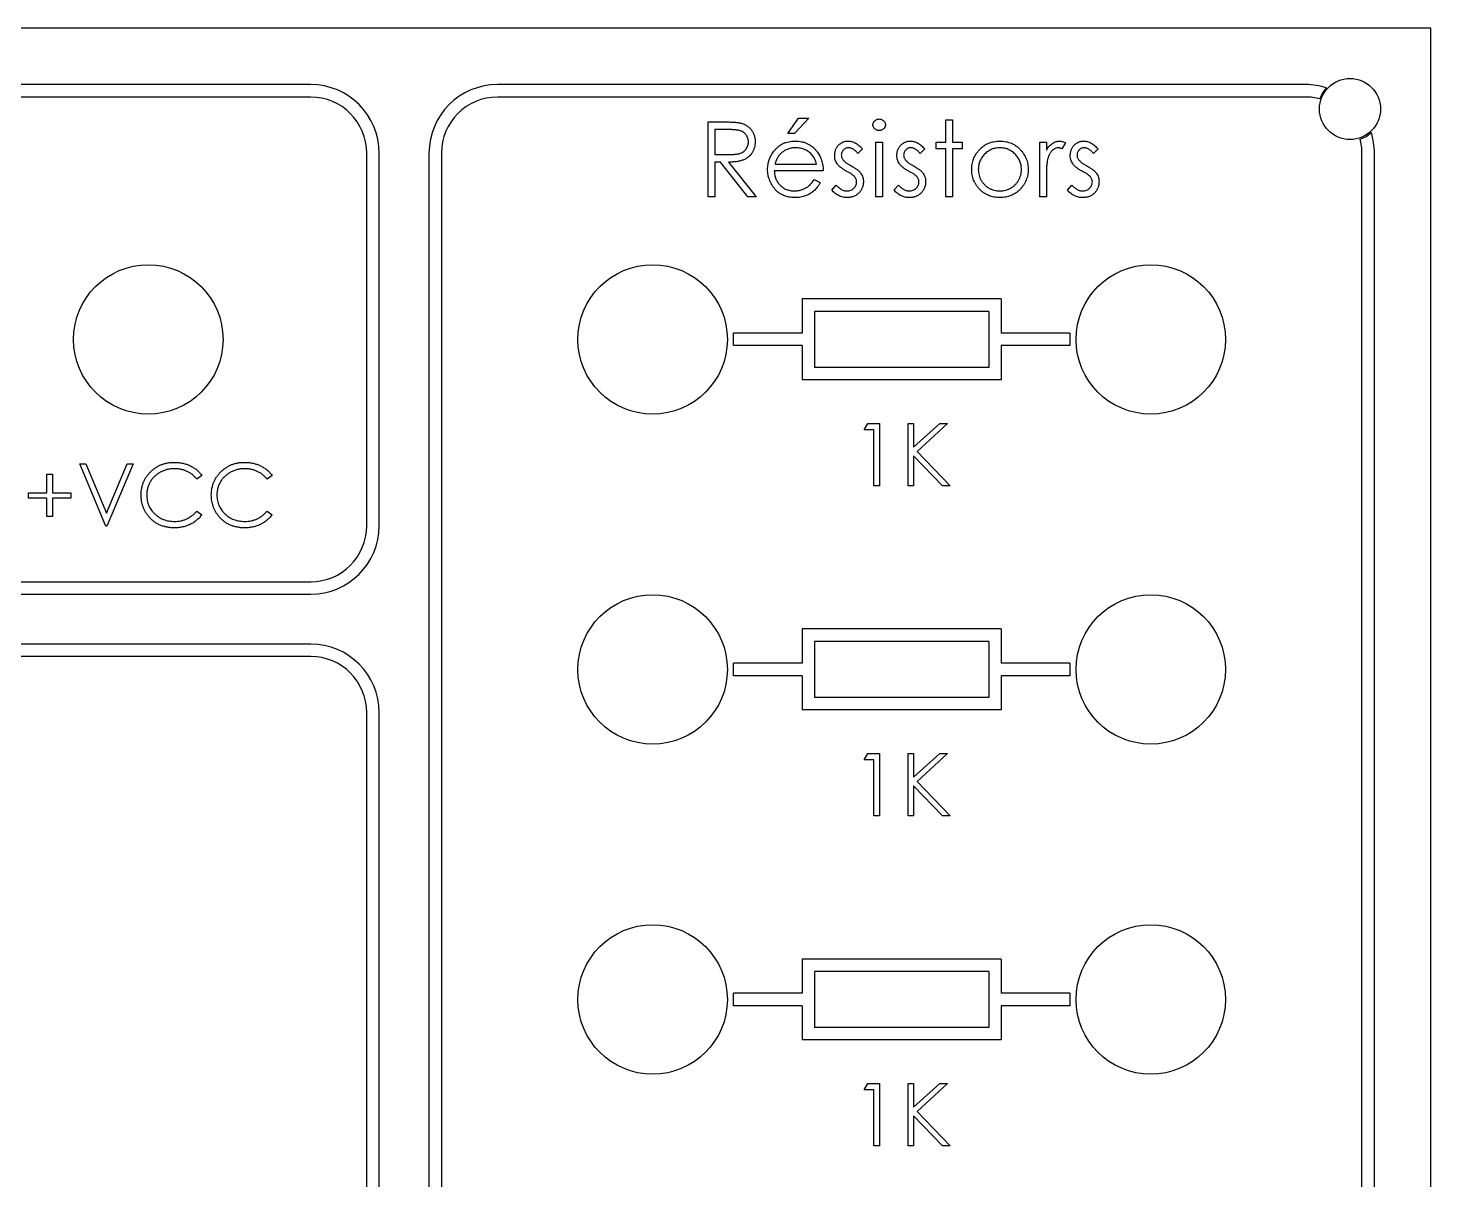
# Model space of a CAD drawing. Header units: millimetres. Extents: x -156 to 156, y -100 to 100.
# Drawn here: x 42.8 to 155.5, y 8 to 100.5 of the extents above; entities that cross this region are included whole.
import ezdxf

# ---------------------------------------------------------------- set-up
doc = ezdxf.new("R2010")
doc.units = ezdxf.units.MM

msp = doc.modelspace()

# ---------------------------------------------------------------- linework, layer by layer
at = {"color": 7, "linetype": 'Continuous', "lineweight": 25}
for p, q in [((155.5, 100.5), (-155.5, 100.5)), ((155.5, -100.5), (155.5, 100.5)), ((65.54, 95.96), (-65.54, 95.96)), ((145.46, 95.96), (80.54, 95.96)), ((65.54, 94.96), (-65.54, 94.96)), ((145.46, 94.96), (80.54, 94.96)), ((97.46, 86.96), (97.46, 92.96)), ((97.46, 92.96), (98.66, 92.96)), ((103.85, 92.04), (104.7, 93.27)), ((105.54, 93.27), (104.39, 92.04)), ((104.7, 93.27), (105.54, 93.27)), ((116.54, 91.35), (116.54, 93.12)), ((116.54, 93.12), (117.08, 93.12)), ((117.08, 93.12), (117.08, 91.35)), ((99.12, 92.35), (98, 92.35)), ((98, 92.35), (98, 90.35)), ((104.39, 92.04), (103.85, 92.04)), ((110.92, 86.96), (110.92, 91.35)), ((110.92, 91.35), (111.46, 91.35)), ((111.46, 91.35), (111.46, 86.96)), ((115.77, 91.35), (116.54, 91.35)), ((115.77, 90.81), (115.77, 91.35)), ((117.08, 91.35), (117.85, 91.35)), ((117.85, 91.35), (117.85, 90.81)), ((124.08, 86.96), (124.08, 91.35)), ((124.08, 91.35), (124.62, 91.35)), ((124.62, 91.35), (124.62, 90.7)), ((126.15, 91.28), (125.86, 90.81)), ((70.04, 60.54), (70.04, 90.46)), ((71.04, 60.54), (71.04, 90.46)), ((75.04, 90.46), (75.04, -45.54)), ((76.04, 90.46), (76.04, -45.54)), ((98, 90.35), (99.1, 90.34)), ((109.85, 90.8), (109.48, 90.43)), ((114.85, 90.8), (114.48, 90.43)), ((116.54, 90.81), (115.77, 90.81)), ((116.54, 86.96), (116.54, 90.81)), ((117.85, 90.81), (117.08, 90.81)), ((117.08, 90.81), (117.08, 86.96)), ((128.77, 90.8), (128.4, 90.43)), ((149.96, -45.54), (149.96, 90.46)), ((150.96, -45.54), (150.96, 90.46)), ((98.44, 89.73), (98, 89.73)), ((98, 89.73), (98, 86.96)), ((100.64, 86.96), (98.44, 89.73)), ((99.1, 89.73), (101.31, 86.96)), ((106.69, 89.04), (102.77, 89.04)), ((102.83, 89.58), (106.15, 89.58)), ((105.98, 88.35), (106.46, 88.1)), ((107.38, 87.48), (107.74, 87.89)), ((112.38, 87.48), (112.74, 87.89)), ((124.62, 88.44), (124.62, 86.96)), ((126.31, 87.48), (126.66, 87.89)), ((98, 86.96), (97.46, 86.96)), ((101.31, 86.96), (100.64, 86.96)), ((111.46, 86.96), (110.92, 86.96)), ((117.08, 86.96), (116.54, 86.96)), ((124.62, 86.96), (124.08, 86.96)), ((105, 78.75), (105, 76)), ((121, 78.75), (105, 78.75)), ((120, 77.75), (106, 77.75)), ((106, 77.75), (106, 73.25)), ((120, 77.75), (120, 73.25)), ((121, 78.75), (121, 76)), ((105, 76), (99.5, 76)), ((99.5, 75), (99.5, 76)), ((126.5, 76), (121, 76)), ((126.5, 76), (126.5, 75)), ((105, 75), (99.5, 75)), ((105, 75), (105, 72.25)), ((126.5, 75), (121, 75)), ((121, 75), (121, 72.25)), ((120, 73.25), (106, 73.25)), ((121, 72.25), (105, 72.25)), ((109.99, 68.24), (110.28, 68.75)), ((110.28, 68.75), (111.21, 68.75)), ((111.21, 68.75), (111.21, 63.75)), ((113.51, 63.75), (113.51, 68.75)), ((113.51, 68.75), (113.96, 68.75)), ((113.96, 68.75), (113.96, 66.85)), ((113.96, 66.85), (116.05, 68.75)), ((116.69, 68.75), (114.23, 66.51)), ((116.05, 68.75), (116.69, 68.75)), ((110.76, 68.24), (109.99, 68.24)), ((110.76, 63.75), (110.76, 68.24)), ((114.23, 66.51), (116.88, 63.75)), ((49.1, 60.5), (46.99, 65.5)), ((46.99, 65.5), (47.47, 65.5)), ((47.47, 65.5), (49.13, 61.56)), ((49.13, 61.56), (50.8, 65.5)), ((51.28, 65.5), (49.17, 60.5)), ((50.8, 65.5), (51.28, 65.5)), ((116.28, 63.75), (113.96, 66.16)), ((113.96, 66.16), (113.96, 63.75)), ((44.36, 63.19), (44.36, 64.67)), ((44.36, 64.67), (44.81, 64.67)), ((44.81, 64.67), (44.81, 63.19)), ((56.79, 64.58), (56.4, 64.28)), ((62.44, 64.58), (62.04, 64.28)), ((42.88, 62.74), (42.88, 63.19)), ((42.88, 63.19), (44.36, 63.19)), ((44.81, 63.19), (46.28, 63.19)), ((46.28, 63.19), (46.28, 62.74)), ((111.21, 63.75), (110.76, 63.75)), ((113.96, 63.75), (113.51, 63.75)), ((116.88, 63.75), (116.28, 63.75)), ((44.36, 62.74), (42.88, 62.74)), ((44.36, 61.27), (44.36, 62.74)), ((46.28, 62.74), (44.81, 62.74)), ((44.81, 62.74), (44.81, 61.27)), ((44.81, 61.27), (44.36, 61.27)), ((56.4, 61.72), (56.79, 61.42)), ((62.04, 61.72), (62.44, 61.42)), ((49.17, 60.5), (49.1, 60.5)), ((-65.54, 56.04), (65.54, 56.04)), ((-65.54, 55.04), (65.54, 55.04)), ((105, 52.25), (105, 49.5)), ((121, 52.25), (105, 52.25)), ((121, 52.25), (121, 49.5)), ((65.54, 51.04), (-65.54, 51.04)), ((120, 51.25), (106, 51.25)), ((106, 51.25), (106, 46.75)), ((120, 51.25), (120, 46.75)), ((65.54, 50.04), (-65.54, 50.04)), ((99.5, 48.5), (99.5, 49.5)), ((105, 49.5), (99.5, 49.5)), ((105, 48.5), (99.5, 48.5)), ((105, 48.5), (105, 45.75)), ((126.5, 49.5), (121, 49.5)), ((126.5, 48.5), (121, 48.5)), ((121, 48.5), (121, 45.75)), ((126.5, 49.5), (126.5, 48.5)), ((120, 46.75), (106, 46.75)), ((70.04, -45.54), (70.04, 45.54)), ((71.04, -45.54), (71.04, 45.54)), ((121, 45.75), (105, 45.75)), ((109.99, 41.74), (110.28, 42.25)), ((110.76, 41.74), (109.99, 41.74)), ((110.28, 42.25), (111.21, 42.25)), ((110.76, 37.25), (110.76, 41.74)), ((111.21, 42.25), (111.21, 37.25)), ((113.51, 37.25), (113.51, 42.25)), ((113.51, 42.25), (113.96, 42.25)), ((113.96, 42.25), (113.96, 40.35)), ((113.96, 40.35), (116.05, 42.25)), ((116.69, 42.25), (114.23, 40.01)), ((116.05, 42.25), (116.69, 42.25)), ((116.28, 37.25), (113.96, 39.66)), ((113.96, 39.66), (113.96, 37.25)), ((114.23, 40.01), (116.88, 37.25)), ((111.21, 37.25), (110.76, 37.25)), ((113.96, 37.25), (113.51, 37.25)), ((116.88, 37.25), (116.28, 37.25)), ((105, 25.75), (105, 23)), ((121, 25.75), (105, 25.75)), ((121, 25.75), (121, 23)), ((120, 24.75), (106, 24.75)), ((106, 24.75), (106, 20.25)), ((120, 24.75), (120, 20.25)), ((105, 23), (99.5, 23)), ((99.5, 22), (99.5, 23)), ((126.5, 23), (121, 23)), ((126.5, 23), (126.5, 22)), ((105, 22), (99.5, 22)), ((105, 22), (105, 19.25)), ((126.5, 22), (121, 22)), ((121, 22), (121, 19.25)), ((121, 19.25), (105, 19.25)), ((120, 20.25), (106, 20.25)), ((109.99, 15.24), (110.28, 15.75)), ((110.76, 15.24), (109.99, 15.24)), ((110.28, 15.75), (111.21, 15.75)), ((110.76, 10.75), (110.76, 15.24)), ((111.21, 15.75), (111.21, 10.75)), ((113.51, 10.75), (113.51, 15.75)), ((113.51, 15.75), (113.96, 15.75)), ((113.96, 15.75), (113.96, 13.85)), ((113.96, 13.85), (116.05, 15.75)), ((116.69, 15.75), (114.23, 13.51)), ((116.05, 15.75), (116.69, 15.75)), ((116.28, 10.75), (113.96, 13.16)), ((113.96, 13.16), (113.96, 10.75)), ((114.23, 13.51), (116.88, 10.75)), ((111.21, 10.75), (110.76, 10.75)), ((113.96, 10.75), (113.51, 10.75)), ((116.88, 10.75), (116.28, 10.75))]:
    msp.add_line(p, q, dxfattribs=at)
for centre, radius in [((149, 94), 2.45), ((52.5, 75.5), 6), ((93, 75.5), 6), ((133, 75.5), 6), ((93, 49), 6), ((133, 49), 6), ((93, 22.5), 6), ((133, 22.5), 6)]:
    msp.add_circle(centre, radius, dxfattribs=at)
for centre, radius, start, end in [((65.54, 90.46), 5.5, 0, 90), ((80.54, 90.46), 5.5, 90, 180), ((145.46, 90.46), 5.5, 72.5858, 90), ((65.54, 90.46), 4.5, 0, 90), ((80.54, 90.46), 4.5, 90, 180), ((145.46, 90.46), 4.5, 75.5647, 90), ((149, 94), 2.55, 137.8154, 161.1852), ((149, 94), 2.55, 288.8148, 312.1846), ((145.46, 90.46), 4.5, 0, 14.4353), ((145.46, 90.46), 5.5, 0, 17.4142), ((65.54, 60.54), 5.5, 270, 0), ((65.54, 60.54), 4.5, 270, 0), ((65.54, 45.54), 5.5, 0, 90), ((65.54, 45.54), 4.5, 0, 90)]:
    msp.add_arc(centre, radius, start, end, dxfattribs=at)
for points, knots in [([(98.66, 92.96), (98.74, 92.96), (98.9, 92.96), (99.12, 92.96), (99.32, 92.95), (99.5, 92.95), (99.66, 92.93), (99.8, 92.92), (99.92, 92.9), (99.99, 92.89), (100.02, 92.88)], [0, 0, 0, 0, 0.176258, 0.338434, 0.484822, 0.617158, 0.734698, 0.837385, 0.926372, 1, 1, 1, 1]), ([(100.02, 92.88), (100.07, 92.87), (100.15, 92.85), (100.28, 92.81), (100.4, 92.75), (100.51, 92.69), (100.62, 92.62), (100.72, 92.54), (100.81, 92.45), (100.9, 92.35), (100.98, 92.25), (101.04, 92.14), (101.1, 92.03), (101.15, 91.9), (101.19, 91.78), (101.21, 91.64), (101.23, 91.5), (101.23, 91.41), (101.23, 91.36)], [0, 0, 0, 0, 0.064217, 0.127064, 0.188745, 0.249132, 0.309453, 0.369827, 0.43065, 0.492352, 0.554072, 0.61569, 0.676798, 0.738439, 0.801317, 0.865185, 0.931641, 1, 1, 1, 1]), ([(110.69, 92.73), (110.69, 92.76), (110.7, 92.82), (110.73, 92.91), (110.77, 92.99), (110.84, 93.06), (110.91, 93.12), (111, 93.16), (111.09, 93.19), (111.16, 93.19), (111.19, 93.2)], [0, 0, 0, 0, 0.12329, 0.242149, 0.363437, 0.489745, 0.618115, 0.744894, 0.868932, 1, 1, 1, 1]), ([(111.19, 92.27), (111.16, 92.27), (111.09, 92.28), (111, 92.3), (110.91, 92.35), (110.84, 92.41), (110.77, 92.48), (110.73, 92.56), (110.7, 92.64), (110.69, 92.7), (110.69, 92.73)], [0, 0, 0, 0, 0.131867, 0.256661, 0.384213, 0.513365, 0.640443, 0.761085, 0.879146, 1, 1, 1, 1]), ([(111.19, 93.2), (111.22, 93.19), (111.29, 93.19), (111.38, 93.16), (111.47, 93.12), (111.55, 93.06), (111.61, 92.99), (111.66, 92.91), (111.69, 92.82), (111.69, 92.76), (111.69, 92.73)], [0, 0, 0, 0, 0.131899, 0.258284, 0.384341, 0.51198, 0.638632, 0.75923, 0.877412, 1, 1, 1, 1]), ([(111.69, 92.73), (111.69, 92.7), (111.69, 92.64), (111.66, 92.56), (111.61, 92.48), (111.55, 92.41), (111.47, 92.35), (111.38, 92.3), (111.29, 92.28), (111.22, 92.27), (111.19, 92.27)], [0, 0, 0, 0, 0.120162, 0.237546, 0.357497, 0.484917, 0.613329, 0.74015, 0.867301, 1, 1, 1, 1]), ([(101.23, 91.36), (101.23, 91.28), (101.22, 91.12), (101.18, 90.9), (101.1, 90.69), (101, 90.49), (100.87, 90.31), (100.71, 90.16), (100.52, 90.03), (100.35, 89.94), (100.2, 89.88), (100.07, 89.84), (99.94, 89.81), (99.79, 89.78), (99.63, 89.76), (99.47, 89.75), (99.29, 89.74), (99.17, 89.73), (99.1, 89.73)], [0, 0, 0, 0, 0.07878, 0.153721, 0.226714, 0.299191, 0.37119, 0.443006, 0.516689, 0.593217, 0.633873, 0.676989, 0.7229, 0.771959, 0.824211, 0.879379, 0.937948, 1, 1, 1, 1]), ([(99.1, 90.34), (99.15, 90.34), (99.25, 90.34), (99.39, 90.35), (99.53, 90.36), (99.65, 90.37), (99.76, 90.38), (99.87, 90.4), (99.96, 90.42), (100.07, 90.46), (100.19, 90.51), (100.32, 90.59), (100.43, 90.69), (100.52, 90.81), (100.6, 90.93), (100.65, 91.07), (100.69, 91.21), (100.69, 91.31), (100.69, 91.36)], [0, 0, 0, 0, 0.071668, 0.138913, 0.201185, 0.259124, 0.312255, 0.360682, 0.405086, 0.445102, 0.518778, 0.589462, 0.658462, 0.727283, 0.796322, 0.863175, 0.930949, 1, 1, 1, 1]), ([(100.69, 91.36), (100.69, 91.41), (100.69, 91.5), (100.65, 91.64), (100.6, 91.78), (100.52, 91.9), (100.43, 92.01), (100.32, 92.11), (100.2, 92.19), (100.08, 92.24), (99.98, 92.27), (99.89, 92.29), (99.79, 92.31), (99.68, 92.32), (99.56, 92.34), (99.43, 92.34), (99.28, 92.35), (99.18, 92.35), (99.12, 92.35)], [0, 0, 0, 0, 0.068814, 0.136365, 0.204019, 0.273064, 0.342913, 0.410965, 0.479169, 0.549308, 0.587652, 0.630647, 0.678879, 0.731934, 0.791111, 0.855283, 0.925086, 1, 1, 1, 1]), ([(102.74, 90.61), (102.79, 90.67), (102.9, 90.8), (103.08, 90.97), (103.27, 91.11), (103.48, 91.23), (103.71, 91.32), (103.94, 91.38), (104.19, 91.42), (104.36, 91.42), (104.45, 91.43)], [0, 0, 0, 0, 0.128835, 0.253589, 0.374643, 0.49534, 0.616325, 0.739759, 0.866842, 1, 1, 1, 1]), ([(104.45, 91.43), (104.54, 91.42), (104.72, 91.42), (104.97, 91.38), (105.22, 91.31), (105.45, 91.22), (105.66, 91.09), (105.86, 90.94), (106.05, 90.77), (106.16, 90.63), (106.22, 90.56)], [0, 0, 0, 0, 0.13204, 0.259033, 0.38188, 0.502258, 0.622752, 0.744743, 0.870109, 1, 1, 1, 1]), ([(107.62, 90.28), (107.62, 90.32), (107.62, 90.4), (107.63, 90.51), (107.66, 90.62), (107.69, 90.73), (107.74, 90.83), (107.79, 90.92), (107.85, 91.02), (107.93, 91.1), (108.01, 91.18), (108.1, 91.24), (108.19, 91.3), (108.28, 91.35), (108.39, 91.38), (108.49, 91.41), (108.61, 91.42), (108.68, 91.43), (108.72, 91.43)], [0, 0, 0, 0, 0.0679785, 0.1330435, 0.1965074, 0.2586134, 0.3197283, 0.3808729, 0.4426356, 0.5050793, 0.5678805, 0.6288139, 0.6889101, 0.748765, 0.8093858, 0.8708843, 0.9340375, 1, 1, 1, 1]), ([(108.72, 91.43), (108.77, 91.42), (108.86, 91.42), (109.01, 91.39), (109.15, 91.34), (109.29, 91.27), (109.43, 91.18), (109.57, 91.07), (109.71, 90.95), (109.8, 90.85), (109.85, 90.8)], [0, 0, 0, 0, 0.105714, 0.213412, 0.326127, 0.444452, 0.569061, 0.702712, 0.846318, 1, 1, 1, 1]), ([(112.62, 90.28), (112.62, 90.32), (112.62, 90.4), (112.63, 90.51), (112.66, 90.62), (112.69, 90.73), (112.74, 90.83), (112.79, 90.92), (112.85, 91.02), (112.93, 91.1), (113.01, 91.18), (113.1, 91.24), (113.19, 91.3), (113.28, 91.35), (113.39, 91.38), (113.49, 91.41), (113.61, 91.42), (113.68, 91.43), (113.72, 91.43)], [0, 0, 0, 0, 0.0679785, 0.1330435, 0.1965074, 0.2586134, 0.3197283, 0.3808729, 0.4426356, 0.5050793, 0.5678805, 0.6288139, 0.6889101, 0.748765, 0.8093858, 0.8708843, 0.9340375, 1, 1, 1, 1]), ([(113.72, 91.43), (113.77, 91.42), (113.86, 91.42), (114.01, 91.39), (114.15, 91.34), (114.29, 91.27), (114.43, 91.18), (114.57, 91.07), (114.71, 90.95), (114.8, 90.85), (114.85, 90.8)], [0, 0, 0, 0, 0.105714, 0.213412, 0.326127, 0.444452, 0.569061, 0.702712, 0.846318, 1, 1, 1, 1]), ([(119.22, 90.7), (119.27, 90.76), (119.38, 90.87), (119.57, 91.02), (119.76, 91.15), (119.96, 91.25), (120.18, 91.33), (120.41, 91.38), (120.64, 91.42), (120.8, 91.42), (120.89, 91.43)], [0, 0, 0, 0, 0.128498, 0.252713, 0.374819, 0.496436, 0.617911, 0.741288, 0.8687, 1, 1, 1, 1]), ([(120.89, 91.43), (120.97, 91.42), (121.13, 91.42), (121.37, 91.38), (121.59, 91.33), (121.81, 91.25), (122.01, 91.15), (122.2, 91.02), (122.39, 90.88), (122.5, 90.76), (122.55, 90.7)], [0, 0, 0, 0, 0.131751, 0.258332, 0.382134, 0.503804, 0.624693, 0.746871, 0.871514, 1, 1, 1, 1]), ([(124.62, 90.7), (124.66, 90.76), (124.73, 90.88), (124.86, 91.03), (124.99, 91.16), (125.12, 91.26), (125.26, 91.33), (125.4, 91.39), (125.54, 91.42), (125.64, 91.42), (125.69, 91.43)], [0, 0, 0, 0, 0.160059, 0.306112, 0.438367, 0.560541, 0.675317, 0.786114, 0.892842, 1, 1, 1, 1]), ([(125.69, 91.43), (125.72, 91.42), (125.8, 91.42), (125.92, 91.39), (126.04, 91.34), (126.11, 91.3), (126.15, 91.28)], [0, 0, 0, 0, 0.225278, 0.463523, 0.720324, 1, 1, 1, 1]), ([(126.54, 90.28), (126.54, 90.32), (126.54, 90.4), (126.56, 90.51), (126.58, 90.62), (126.61, 90.73), (126.66, 90.83), (126.71, 90.92), (126.78, 91.02), (126.85, 91.1), (126.93, 91.18), (127.02, 91.24), (127.11, 91.3), (127.21, 91.35), (127.31, 91.38), (127.42, 91.41), (127.53, 91.42), (127.61, 91.43), (127.65, 91.43)], [0, 0, 0, 0, 0.0679785, 0.1330435, 0.1965074, 0.2586134, 0.3197283, 0.3808729, 0.4426356, 0.5050793, 0.5678805, 0.6288139, 0.6889101, 0.748765, 0.8093858, 0.8708843, 0.9340375, 1, 1, 1, 1]), ([(127.65, 91.43), (127.69, 91.42), (127.79, 91.42), (127.93, 91.39), (128.07, 91.34), (128.21, 91.27), (128.35, 91.18), (128.49, 91.07), (128.63, 90.95), (128.72, 90.85), (128.77, 90.8)], [0, 0, 0, 0, 0.105714, 0.213412, 0.326127, 0.444452, 0.569061, 0.702712, 0.846318, 1, 1, 1, 1]), ([(102.23, 89.14), (102.23, 89.21), (102.24, 89.35), (102.26, 89.54), (102.3, 89.74), (102.35, 89.92), (102.43, 90.1), (102.51, 90.28), (102.62, 90.45), (102.7, 90.55), (102.74, 90.61)], [0, 0, 0, 0, 0.128045, 0.253768, 0.377428, 0.500551, 0.623296, 0.746578, 0.872348, 1, 1, 1, 1]), ([(103.35, 90.48), (103.32, 90.45), (103.26, 90.4), (103.18, 90.31), (103.11, 90.21), (103.04, 90.1), (102.98, 89.99), (102.92, 89.86), (102.87, 89.72), (102.84, 89.63), (102.83, 89.58)], [0, 0, 0, 0, 0.109984, 0.22258, 0.3385, 0.458709, 0.585535, 0.717518, 0.854667, 1, 1, 1, 1]), ([(104.48, 90.89), (104.42, 90.89), (104.32, 90.88), (104.16, 90.86), (104.01, 90.83), (103.87, 90.79), (103.73, 90.73), (103.59, 90.66), (103.47, 90.57), (103.39, 90.51), (103.35, 90.48)], [0, 0, 0, 0, 0.131092, 0.259141, 0.384162, 0.505992, 0.629098, 0.750669, 0.874039, 1, 1, 1, 1]), ([(106.15, 89.58), (106.13, 89.65), (106.1, 89.79), (106.02, 89.98), (105.93, 90.15), (105.82, 90.29), (105.7, 90.43), (105.56, 90.54), (105.41, 90.64), (105.24, 90.73), (105.06, 90.8), (104.87, 90.85), (104.67, 90.88), (104.54, 90.89), (104.48, 90.89)], [0, 0, 0, 0, 0.09624, 0.185231, 0.267501, 0.3444, 0.419595, 0.496891, 0.576638, 0.660268, 0.745387, 0.83004, 0.914474, 1, 1, 1, 1]), ([(106.22, 90.56), (106.25, 90.51), (106.33, 90.41), (106.42, 90.24), (106.51, 90.06), (106.57, 89.88), (106.62, 89.68), (106.66, 89.48), (106.69, 89.26), (106.69, 89.12), (106.69, 89.04)], [0, 0, 0, 0, 0.118522, 0.236255, 0.356174, 0.47725, 0.60154, 0.729618, 0.862158, 1, 1, 1, 1]), ([(107.82, 89.6), (107.79, 89.65), (107.72, 89.75), (107.66, 89.92), (107.62, 90.09), (107.62, 90.21), (107.62, 90.28)], [0, 0, 0, 0, 0.246252, 0.492591, 0.74057, 1, 1, 1, 1]), ([(108.72, 90.89), (108.69, 90.89), (108.61, 90.88), (108.5, 90.85), (108.4, 90.79), (108.32, 90.71), (108.25, 90.62), (108.19, 90.52), (108.16, 90.41), (108.16, 90.34), (108.15, 90.3)], [0, 0, 0, 0, 0.124958, 0.245901, 0.369166, 0.498511, 0.628504, 0.751028, 0.873724, 1, 1, 1, 1]), ([(108.15, 90.3), (108.16, 90.26), (108.16, 90.19), (108.19, 90.09), (108.24, 89.99), (108.28, 89.93), (108.3, 89.9)], [0, 0, 0, 0, 0.24004, 0.479403, 0.731757, 1, 1, 1, 1]), ([(109.48, 90.43), (109.45, 90.46), (109.39, 90.53), (109.29, 90.63), (109.2, 90.71), (109.1, 90.77), (109.01, 90.82), (108.91, 90.86), (108.82, 90.88), (108.75, 90.89), (108.72, 90.89)], [0, 0, 0, 0, 0.158223, 0.305036, 0.441309, 0.565963, 0.683525, 0.793334, 0.898518, 1, 1, 1, 1]), ([(112.82, 89.6), (112.79, 89.65), (112.72, 89.75), (112.66, 89.92), (112.62, 90.09), (112.62, 90.21), (112.62, 90.28)], [0, 0, 0, 0, 0.246252, 0.492591, 0.74057, 1, 1, 1, 1]), ([(113.72, 90.89), (113.69, 90.89), (113.61, 90.88), (113.5, 90.85), (113.4, 90.79), (113.32, 90.71), (113.25, 90.62), (113.19, 90.52), (113.16, 90.41), (113.16, 90.34), (113.15, 90.3)], [0, 0, 0, 0, 0.124958, 0.245901, 0.369166, 0.498511, 0.628504, 0.751028, 0.873724, 1, 1, 1, 1]), ([(113.15, 90.3), (113.16, 90.26), (113.16, 90.19), (113.19, 90.09), (113.24, 89.99), (113.28, 89.93), (113.3, 89.9)], [0, 0, 0, 0, 0.24004, 0.479403, 0.731757, 1, 1, 1, 1]), ([(114.48, 90.43), (114.45, 90.46), (114.39, 90.53), (114.29, 90.63), (114.2, 90.71), (114.1, 90.77), (114.01, 90.82), (113.91, 90.86), (113.82, 90.88), (113.75, 90.89), (113.72, 90.89)], [0, 0, 0, 0, 0.158223, 0.305036, 0.441309, 0.565963, 0.683525, 0.793334, 0.898518, 1, 1, 1, 1]), ([(118.62, 89.14), (118.62, 89.22), (118.62, 89.36), (118.65, 89.58), (118.7, 89.78), (118.76, 89.98), (118.85, 90.17), (118.95, 90.36), (119.07, 90.54), (119.17, 90.64), (119.22, 90.7)], [0, 0, 0, 0, 0.1289191, 0.2552377, 0.3786786, 0.5010879, 0.6227137, 0.7462408, 0.871589, 1, 1, 1, 1]), ([(120.88, 90.89), (120.83, 90.89), (120.71, 90.88), (120.54, 90.86), (120.38, 90.82), (120.22, 90.76), (120.07, 90.69), (119.93, 90.6), (119.79, 90.5), (119.66, 90.38), (119.54, 90.25), (119.44, 90.11), (119.35, 89.97), (119.28, 89.81), (119.22, 89.65), (119.18, 89.49), (119.16, 89.32), (119.16, 89.2), (119.15, 89.14)], [0, 0, 0, 0, 0.0638459, 0.1260436, 0.1871654, 0.2473993, 0.30838, 0.3697796, 0.4325839, 0.4976408, 0.5624011, 0.6255571, 0.687332, 0.7483127, 0.809791, 0.8717676, 0.9348362, 1, 1, 1, 1]), ([(122.62, 89.14), (122.61, 89.2), (122.61, 89.32), (122.59, 89.49), (122.55, 89.65), (122.49, 89.81), (122.42, 89.97), (122.33, 90.11), (122.22, 90.25), (122.1, 90.38), (121.98, 90.5), (121.84, 90.6), (121.69, 90.69), (121.54, 90.76), (121.39, 90.82), (121.23, 90.86), (121.06, 90.88), (120.94, 90.89), (120.88, 90.89)], [0, 0, 0, 0, 0.065185, 0.128274, 0.19027, 0.251768, 0.312769, 0.374793, 0.43797, 0.503047, 0.568125, 0.63095, 0.692369, 0.752973, 0.813641, 0.874355, 0.936573, 1, 1, 1, 1]), ([(122.55, 90.7), (122.6, 90.65), (122.7, 90.54), (122.82, 90.36), (122.92, 90.18), (123.01, 89.99), (123.07, 89.79), (123.12, 89.58), (123.15, 89.36), (123.15, 89.22), (123.15, 89.14)], [0, 0, 0, 0, 0.128157, 0.253834, 0.376506, 0.498534, 0.621368, 0.744565, 0.870634, 1, 1, 1, 1]), ([(125.58, 90.89), (125.54, 90.88), (125.45, 90.88), (125.32, 90.83), (125.2, 90.76), (125.1, 90.68), (125.02, 90.6), (124.96, 90.53), (124.91, 90.45), (124.87, 90.36), (124.82, 90.27), (124.78, 90.17), (124.74, 90.06), (124.72, 89.98), (124.71, 89.94)], [0, 0, 0, 0, 0.093807, 0.191338, 0.295191, 0.410312, 0.47193, 0.536425, 0.603119, 0.674118, 0.749332, 0.828283, 0.91204, 1, 1, 1, 1]), ([(125.86, 90.81), (125.83, 90.82), (125.78, 90.84), (125.71, 90.87), (125.64, 90.88), (125.6, 90.89), (125.58, 90.89)], [0, 0, 0, 0, 0.295139, 0.56023, 0.794983, 1, 1, 1, 1]), ([(126.74, 89.6), (126.71, 89.65), (126.65, 89.75), (126.59, 89.92), (126.54, 90.09), (126.54, 90.21), (126.54, 90.28)], [0, 0, 0, 0, 0.246252, 0.492591, 0.74057, 1, 1, 1, 1]), ([(127.65, 90.89), (127.61, 90.89), (127.53, 90.88), (127.43, 90.85), (127.33, 90.79), (127.24, 90.71), (127.17, 90.62), (127.12, 90.52), (127.08, 90.41), (127.08, 90.34), (127.08, 90.3)], [0, 0, 0, 0, 0.124958, 0.245901, 0.369166, 0.498511, 0.628504, 0.751028, 0.873724, 1, 1, 1, 1]), ([(127.08, 90.3), (127.08, 90.26), (127.08, 90.19), (127.11, 90.09), (127.16, 89.99), (127.2, 89.93), (127.23, 89.9)], [0, 0, 0, 0, 0.24004, 0.479403, 0.731757, 1, 1, 1, 1]), ([(128.4, 90.43), (128.37, 90.46), (128.31, 90.53), (128.22, 90.63), (128.12, 90.71), (128.02, 90.77), (127.93, 90.82), (127.84, 90.86), (127.74, 90.88), (127.68, 90.89), (127.65, 90.89)], [0, 0, 0, 0, 0.1582231, 0.3050355, 0.441309, 0.5659632, 0.6835251, 0.7933341, 0.8985175, 1, 1, 1, 1]), ([(104.44, 86.89), (104.35, 86.89), (104.19, 86.89), (103.95, 86.93), (103.72, 86.98), (103.51, 87.06), (103.32, 87.15), (103.13, 87.27), (102.96, 87.41), (102.81, 87.58), (102.68, 87.75), (102.56, 87.93), (102.46, 88.12), (102.38, 88.32), (102.31, 88.52), (102.26, 88.72), (102.24, 88.93), (102.23, 89.07), (102.23, 89.14)], [0, 0, 0, 0, 0.071579, 0.139629, 0.204797, 0.268135, 0.329814, 0.391301, 0.453434, 0.516552, 0.579631, 0.641119, 0.701294, 0.76081, 0.819932, 0.87892, 0.938983, 1, 1, 1, 1]), ([(102.77, 89.04), (102.77, 88.98), (102.78, 88.87), (102.8, 88.7), (102.84, 88.55), (102.89, 88.4), (102.96, 88.25), (103.04, 88.12), (103.13, 87.99), (103.24, 87.88), (103.36, 87.77), (103.48, 87.68), (103.61, 87.6), (103.75, 87.54), (103.9, 87.49), (104.05, 87.45), (104.21, 87.43), (104.31, 87.43), (104.37, 87.43)], [0, 0, 0, 0, 0.068385, 0.134476, 0.198391, 0.260753, 0.321829, 0.383037, 0.444653, 0.507398, 0.569825, 0.630778, 0.690929, 0.750945, 0.811049, 0.872331, 0.935004, 1, 1, 1, 1]), ([(108.57, 89), (108.53, 89.03), (108.44, 89.07), (108.32, 89.15), (108.21, 89.23), (108.11, 89.3), (108.02, 89.37), (107.94, 89.45), (107.87, 89.52), (107.83, 89.58), (107.82, 89.6)], [0, 0, 0, 0, 0.157762, 0.30595, 0.443775, 0.572824, 0.692154, 0.802296, 0.905564, 1, 1, 1, 1]), ([(108.3, 89.9), (108.32, 89.88), (108.35, 89.85), (108.4, 89.8), (108.46, 89.74), (108.54, 89.69), (108.62, 89.63), (108.71, 89.57), (108.82, 89.51), (108.89, 89.47), (108.93, 89.45)], [0, 0, 0, 0, 0.083425, 0.17756, 0.283982, 0.402217, 0.533568, 0.676121, 0.831649, 1, 1, 1, 1]), ([(109.24, 88.55), (109.22, 88.57), (109.19, 88.6), (109.14, 88.65), (109.07, 88.7), (108.99, 88.76), (108.91, 88.81), (108.8, 88.87), (108.69, 88.94), (108.61, 88.98), (108.57, 89)], [0, 0, 0, 0, 0.0768751, 0.1674617, 0.27227, 0.3895508, 0.5208014, 0.6662633, 0.8255449, 1, 1, 1, 1]), ([(108.93, 89.45), (108.98, 89.42), (109.07, 89.37), (109.19, 89.29), (109.31, 89.21), (109.42, 89.14), (109.51, 89.06), (109.59, 88.99), (109.66, 88.91), (109.7, 88.86), (109.72, 88.83)], [0, 0, 0, 0, 0.158989, 0.307115, 0.446213, 0.574876, 0.694152, 0.804581, 0.906593, 1, 1, 1, 1]), ([(113.57, 89), (113.53, 89.03), (113.44, 89.07), (113.32, 89.15), (113.21, 89.23), (113.11, 89.3), (113.02, 89.37), (112.94, 89.45), (112.87, 89.52), (112.83, 89.58), (112.82, 89.6)], [0, 0, 0, 0, 0.157762, 0.30595, 0.443775, 0.572824, 0.692154, 0.802296, 0.905564, 1, 1, 1, 1]), ([(113.3, 89.9), (113.32, 89.88), (113.35, 89.85), (113.4, 89.8), (113.46, 89.74), (113.54, 89.69), (113.62, 89.63), (113.71, 89.57), (113.82, 89.51), (113.89, 89.47), (113.93, 89.45)], [0, 0, 0, 0, 0.083425, 0.17756, 0.283982, 0.402217, 0.533568, 0.676121, 0.831649, 1, 1, 1, 1]), ([(114.24, 88.55), (114.22, 88.57), (114.19, 88.6), (114.14, 88.65), (114.07, 88.7), (113.99, 88.76), (113.91, 88.81), (113.8, 88.87), (113.69, 88.94), (113.61, 88.98), (113.57, 89)], [0, 0, 0, 0, 0.0768751, 0.1674617, 0.27227, 0.3895508, 0.5208014, 0.6662633, 0.8255449, 1, 1, 1, 1]), ([(113.93, 89.45), (113.98, 89.42), (114.07, 89.37), (114.19, 89.29), (114.31, 89.21), (114.42, 89.14), (114.51, 89.06), (114.59, 88.99), (114.66, 88.91), (114.7, 88.86), (114.72, 88.83)], [0, 0, 0, 0, 0.158989, 0.307115, 0.446213, 0.574876, 0.694152, 0.804581, 0.906593, 1, 1, 1, 1]), ([(120.89, 86.89), (120.81, 86.89), (120.64, 86.89), (120.41, 86.93), (120.19, 86.98), (119.98, 87.05), (119.78, 87.15), (119.59, 87.27), (119.41, 87.4), (119.25, 87.56), (119.1, 87.73), (118.97, 87.91), (118.86, 88.1), (118.77, 88.3), (118.7, 88.5), (118.65, 88.71), (118.62, 88.92), (118.62, 89.07), (118.62, 89.14)], [0, 0, 0, 0, 0.068742, 0.134635, 0.198324, 0.260825, 0.322714, 0.384555, 0.446913, 0.510958, 0.574931, 0.636685, 0.697483, 0.757134, 0.816966, 0.876818, 0.937663, 1, 1, 1, 1]), ([(119.15, 89.14), (119.16, 89.06), (119.16, 88.91), (119.21, 88.69), (119.28, 88.47), (119.38, 88.27), (119.51, 88.08), (119.66, 87.91), (119.82, 87.76), (120.01, 87.64), (120.22, 87.55), (120.43, 87.48), (120.65, 87.43), (120.81, 87.43), (120.88, 87.43)], [0, 0, 0, 0, 0.084733, 0.168179, 0.251488, 0.335841, 0.419834, 0.502345, 0.583649, 0.665931, 0.748717, 0.831047, 0.91441, 1, 1, 1, 1]), ([(120.88, 87.43), (120.96, 87.43), (121.12, 87.43), (121.34, 87.48), (121.55, 87.55), (121.76, 87.64), (121.94, 87.76), (122.11, 87.91), (122.26, 88.08), (122.39, 88.27), (122.49, 88.47), (122.56, 88.69), (122.61, 88.91), (122.61, 89.06), (122.62, 89.14)], [0, 0, 0, 0, 0.085606, 0.168983, 0.250908, 0.333708, 0.416005, 0.49766, 0.579893, 0.663902, 0.748466, 0.831791, 0.915252, 1, 1, 1, 1]), ([(123.15, 89.14), (123.15, 89.07), (123.15, 88.92), (123.12, 88.71), (123.07, 88.5), (123, 88.3), (122.91, 88.1), (122.8, 87.91), (122.67, 87.73), (122.52, 87.56), (122.36, 87.4), (122.18, 87.27), (121.99, 87.15), (121.79, 87.05), (121.58, 86.98), (121.36, 86.93), (121.13, 86.89), (120.97, 86.89), (120.89, 86.89)], [0, 0, 0, 0, 0.062416, 0.123337, 0.183265, 0.243172, 0.302898, 0.363774, 0.425605, 0.489659, 0.553785, 0.616222, 0.677854, 0.739517, 0.802097, 0.865866, 0.931508, 1, 1, 1, 1]), ([(124.71, 89.94), (124.7, 89.91), (124.69, 89.83), (124.67, 89.7), (124.65, 89.55), (124.64, 89.37), (124.63, 89.17), (124.62, 88.95), (124.62, 88.7), (124.62, 88.53), (124.62, 88.44)], [0, 0, 0, 0, 0.070855, 0.156938, 0.2586, 0.375891, 0.508166, 0.656238, 0.820177, 1, 1, 1, 1]), ([(127.5, 89), (127.45, 89.03), (127.36, 89.07), (127.24, 89.15), (127.13, 89.23), (127.03, 89.3), (126.94, 89.37), (126.86, 89.45), (126.79, 89.52), (126.76, 89.58), (126.74, 89.6)], [0, 0, 0, 0, 0.157762, 0.30595, 0.443775, 0.572824, 0.692154, 0.802296, 0.905564, 1, 1, 1, 1]), ([(127.23, 89.9), (127.24, 89.88), (127.27, 89.85), (127.32, 89.8), (127.38, 89.74), (127.46, 89.69), (127.54, 89.63), (127.64, 89.57), (127.74, 89.51), (127.81, 89.47), (127.85, 89.45)], [0, 0, 0, 0, 0.083425, 0.17756, 0.283982, 0.402217, 0.533568, 0.676121, 0.831649, 1, 1, 1, 1]), ([(128.16, 88.55), (128.15, 88.57), (128.12, 88.6), (128.06, 88.65), (128, 88.7), (127.92, 88.76), (127.83, 88.81), (127.73, 88.87), (127.62, 88.94), (127.54, 88.98), (127.5, 89)], [0, 0, 0, 0, 0.076875, 0.167462, 0.27227, 0.389551, 0.520801, 0.666263, 0.825545, 1, 1, 1, 1]), ([(127.85, 89.45), (127.9, 89.42), (127.99, 89.37), (128.12, 89.29), (128.23, 89.21), (128.34, 89.14), (128.43, 89.06), (128.51, 88.99), (128.58, 88.91), (128.62, 88.86), (128.64, 88.83)], [0, 0, 0, 0, 0.158989, 0.307115, 0.446213, 0.574876, 0.694152, 0.804581, 0.906593, 1, 1, 1, 1]), ([(104.37, 87.43), (104.42, 87.43), (104.53, 87.43), (104.69, 87.45), (104.84, 87.48), (105, 87.53), (105.14, 87.58), (105.28, 87.65), (105.4, 87.72), (105.52, 87.8), (105.63, 87.9), (105.75, 88.03), (105.87, 88.18), (105.94, 88.29), (105.98, 88.35)], [0, 0, 0, 0, 0.082592, 0.163879, 0.245659, 0.327726, 0.40861, 0.485749, 0.559169, 0.630268, 0.705306, 0.792065, 0.889796, 1, 1, 1, 1]), ([(106.46, 88.1), (106.42, 88.03), (106.35, 87.9), (106.22, 87.72), (106.09, 87.56), (105.94, 87.42), (105.79, 87.29), (105.63, 87.19), (105.45, 87.1), (105.27, 87.02), (105.08, 86.96), (104.88, 86.92), (104.66, 86.89), (104.51, 86.89), (104.44, 86.89)], [0, 0, 0, 0, 0.0933699, 0.1816608, 0.2658742, 0.3463548, 0.4245999, 0.5019032, 0.5799921, 0.6584434, 0.7386722, 0.8218941, 0.9088008, 1, 1, 1, 1]), ([(107.74, 87.89), (107.78, 87.85), (107.84, 87.78), (107.95, 87.69), (108.05, 87.61), (108.16, 87.54), (108.27, 87.49), (108.38, 87.45), (108.5, 87.43), (108.57, 87.43), (108.61, 87.43)], [0, 0, 0, 0, 0.147476, 0.285904, 0.417172, 0.540501, 0.659238, 0.775006, 0.887229, 1, 1, 1, 1]), ([(108.61, 87.43), (108.66, 87.43), (108.76, 87.43), (108.91, 87.47), (109.04, 87.54), (109.16, 87.63), (109.26, 87.74), (109.33, 87.86), (109.38, 87.99), (109.38, 88.09), (109.38, 88.13)], [0, 0, 0, 0, 0.134042, 0.261896, 0.387836, 0.517686, 0.644509, 0.764718, 0.880291, 1, 1, 1, 1]), ([(109.92, 88.15), (109.92, 88.11), (109.92, 88.03), (109.9, 87.9), (109.87, 87.78), (109.83, 87.66), (109.78, 87.55), (109.72, 87.45), (109.64, 87.35), (109.56, 87.25), (109.46, 87.17), (109.36, 87.09), (109.26, 87.03), (109.14, 86.98), (109.03, 86.94), (108.9, 86.91), (108.77, 86.89), (108.68, 86.89), (108.64, 86.89)], [0, 0, 0, 0, 0.064548, 0.127199, 0.188597, 0.24864, 0.309525, 0.370037, 0.431889, 0.495704, 0.559519, 0.621372, 0.682397, 0.743568, 0.805498, 0.86864, 0.933066, 1, 1, 1, 1]), ([(109.38, 88.13), (109.38, 88.17), (109.38, 88.25), (109.35, 88.35), (109.3, 88.46), (109.26, 88.52), (109.24, 88.55)], [0, 0, 0, 0, 0.253475, 0.500453, 0.745578, 1, 1, 1, 1]), ([(109.72, 88.83), (109.75, 88.78), (109.81, 88.68), (109.88, 88.51), (109.92, 88.34), (109.92, 88.22), (109.92, 88.15)], [0, 0, 0, 0, 0.2488386, 0.495235, 0.7433356, 1, 1, 1, 1]), ([(112.74, 87.89), (112.78, 87.85), (112.84, 87.78), (112.95, 87.69), (113.05, 87.61), (113.16, 87.54), (113.27, 87.49), (113.38, 87.45), (113.5, 87.43), (113.57, 87.43), (113.61, 87.43)], [0, 0, 0, 0, 0.147476, 0.285904, 0.417172, 0.540501, 0.659238, 0.775006, 0.887229, 1, 1, 1, 1]), ([(113.61, 87.43), (113.66, 87.43), (113.76, 87.43), (113.91, 87.47), (114.04, 87.54), (114.16, 87.63), (114.26, 87.74), (114.33, 87.86), (114.38, 87.99), (114.38, 88.09), (114.38, 88.13)], [0, 0, 0, 0, 0.134042, 0.261896, 0.387836, 0.517686, 0.644509, 0.764718, 0.880291, 1, 1, 1, 1]), ([(114.92, 88.15), (114.92, 88.11), (114.92, 88.03), (114.9, 87.9), (114.87, 87.78), (114.83, 87.66), (114.78, 87.55), (114.72, 87.45), (114.64, 87.35), (114.56, 87.25), (114.46, 87.17), (114.36, 87.09), (114.26, 87.03), (114.14, 86.98), (114.03, 86.94), (113.9, 86.91), (113.77, 86.89), (113.68, 86.89), (113.64, 86.89)], [0, 0, 0, 0, 0.064548, 0.127199, 0.188597, 0.24864, 0.309525, 0.370037, 0.431889, 0.495704, 0.559519, 0.621372, 0.682397, 0.743568, 0.805498, 0.86864, 0.933066, 1, 1, 1, 1]), ([(114.38, 88.13), (114.38, 88.17), (114.38, 88.25), (114.35, 88.35), (114.3, 88.46), (114.26, 88.52), (114.24, 88.55)], [0, 0, 0, 0, 0.253475, 0.500453, 0.745578, 1, 1, 1, 1]), ([(114.72, 88.83), (114.75, 88.78), (114.81, 88.68), (114.88, 88.51), (114.92, 88.34), (114.92, 88.22), (114.92, 88.15)], [0, 0, 0, 0, 0.2488386, 0.495235, 0.7433356, 1, 1, 1, 1]), ([(126.66, 87.89), (126.7, 87.85), (126.76, 87.78), (126.87, 87.69), (126.98, 87.61), (127.08, 87.54), (127.19, 87.49), (127.31, 87.45), (127.42, 87.43), (127.5, 87.43), (127.53, 87.43)], [0, 0, 0, 0, 0.147476, 0.285904, 0.417172, 0.540501, 0.659238, 0.775006, 0.887229, 1, 1, 1, 1]), ([(127.53, 87.43), (127.59, 87.43), (127.69, 87.43), (127.83, 87.47), (127.97, 87.54), (128.08, 87.63), (128.18, 87.74), (128.25, 87.86), (128.3, 87.99), (128.31, 88.09), (128.31, 88.13)], [0, 0, 0, 0, 0.134042, 0.261896, 0.387836, 0.517686, 0.644509, 0.764718, 0.880291, 1, 1, 1, 1]), ([(128.85, 88.15), (128.84, 88.11), (128.84, 88.03), (128.83, 87.9), (128.8, 87.78), (128.76, 87.66), (128.7, 87.55), (128.64, 87.45), (128.57, 87.35), (128.48, 87.25), (128.39, 87.17), (128.29, 87.09), (128.18, 87.03), (128.07, 86.98), (127.95, 86.94), (127.82, 86.91), (127.69, 86.89), (127.61, 86.89), (127.56, 86.89)], [0, 0, 0, 0, 0.064548, 0.127199, 0.188597, 0.24864, 0.309525, 0.370037, 0.431889, 0.495704, 0.559519, 0.621372, 0.682397, 0.743568, 0.805498, 0.86864, 0.933066, 1, 1, 1, 1]), ([(128.31, 88.13), (128.31, 88.17), (128.3, 88.25), (128.27, 88.35), (128.23, 88.46), (128.18, 88.52), (128.16, 88.55)], [0, 0, 0, 0, 0.253475, 0.500453, 0.745578, 1, 1, 1, 1]), ([(128.64, 88.83), (128.67, 88.78), (128.74, 88.68), (128.8, 88.51), (128.84, 88.34), (128.84, 88.22), (128.85, 88.15)], [0, 0, 0, 0, 0.248839, 0.495235, 0.743336, 1, 1, 1, 1]), ([(108.64, 86.89), (108.58, 86.89), (108.46, 86.89), (108.28, 86.92), (108.11, 86.97), (107.94, 87.04), (107.78, 87.13), (107.63, 87.23), (107.5, 87.35), (107.42, 87.44), (107.38, 87.48)], [0, 0, 0, 0, 0.126743, 0.251724, 0.377219, 0.504694, 0.631458, 0.755401, 0.877701, 1, 1, 1, 1]), ([(113.64, 86.89), (113.58, 86.89), (113.46, 86.89), (113.28, 86.92), (113.11, 86.97), (112.94, 87.04), (112.78, 87.13), (112.63, 87.23), (112.5, 87.35), (112.42, 87.44), (112.38, 87.48)], [0, 0, 0, 0, 0.126743, 0.251724, 0.377219, 0.504694, 0.631458, 0.755401, 0.877701, 1, 1, 1, 1]), ([(127.56, 86.89), (127.5, 86.89), (127.38, 86.89), (127.2, 86.92), (127.03, 86.97), (126.86, 87.04), (126.7, 87.13), (126.55, 87.23), (126.42, 87.35), (126.35, 87.44), (126.31, 87.48)], [0, 0, 0, 0, 0.126743, 0.251724, 0.377219, 0.504694, 0.631458, 0.755401, 0.877701, 1, 1, 1, 1]), ([(51.92, 63.03), (51.93, 63.12), (51.93, 63.3), (51.97, 63.56), (52.03, 63.8), (52.11, 64.04), (52.22, 64.27), (52.35, 64.48), (52.51, 64.69), (52.69, 64.88), (52.88, 65.06), (53.09, 65.21), (53.32, 65.34), (53.55, 65.45), (53.8, 65.53), (54.06, 65.59), (54.33, 65.62), (54.52, 65.63), (54.61, 65.63)], [0, 0, 0, 0, 0.064558, 0.127014, 0.187955, 0.248014, 0.307748, 0.368235, 0.42947, 0.492743, 0.556258, 0.618217, 0.679655, 0.741246, 0.803415, 0.866815, 0.932328, 1, 1, 1, 1]), ([(54.61, 65.63), (54.67, 65.63), (54.78, 65.63), (54.95, 65.61), (55.12, 65.59), (55.28, 65.56), (55.43, 65.52), (55.58, 65.47), (55.73, 65.42), (55.87, 65.35), (56.01, 65.28), (56.14, 65.2), (56.27, 65.12), (56.39, 65.02), (56.5, 64.92), (56.6, 64.82), (56.7, 64.7), (56.76, 64.62), (56.79, 64.58)], [0, 0, 0, 0, 0.0685475, 0.1356829, 0.201215, 0.2656822, 0.3292668, 0.3923954, 0.4550698, 0.5171269, 0.57879, 0.6397399, 0.7001915, 0.7598062, 0.8196283, 0.8793548, 0.9395116, 1, 1, 1, 1]), ([(57.56, 63.03), (57.57, 63.12), (57.57, 63.3), (57.61, 63.56), (57.67, 63.8), (57.75, 64.04), (57.86, 64.27), (57.99, 64.48), (58.15, 64.69), (58.33, 64.88), (58.53, 65.06), (58.74, 65.21), (58.96, 65.34), (59.19, 65.45), (59.44, 65.53), (59.7, 65.59), (59.97, 65.62), (60.16, 65.63), (60.25, 65.63)], [0, 0, 0, 0, 0.064558, 0.127014, 0.187955, 0.248014, 0.307748, 0.368235, 0.42947, 0.492743, 0.556258, 0.618217, 0.679655, 0.741246, 0.803415, 0.866815, 0.932328, 1, 1, 1, 1]), ([(60.25, 65.63), (60.31, 65.63), (60.43, 65.63), (60.59, 65.61), (60.76, 65.59), (60.92, 65.56), (61.07, 65.52), (61.22, 65.47), (61.37, 65.42), (61.51, 65.35), (61.65, 65.28), (61.78, 65.2), (61.91, 65.12), (62.03, 65.02), (62.14, 64.92), (62.25, 64.82), (62.34, 64.7), (62.41, 64.62), (62.44, 64.58)], [0, 0, 0, 0, 0.0685475, 0.1356829, 0.201215, 0.2656822, 0.3292668, 0.3923954, 0.4550698, 0.5171269, 0.57879, 0.6397399, 0.7001915, 0.7598062, 0.8196283, 0.8793548, 0.9395116, 1, 1, 1, 1]), ([(54.59, 65.12), (54.54, 65.11), (54.44, 65.11), (54.29, 65.1), (54.14, 65.08), (54, 65.05), (53.86, 65.01), (53.72, 64.96), (53.59, 64.9), (53.46, 64.83), (53.33, 64.76), (53.21, 64.68), (53.1, 64.59), (53, 64.5), (52.9, 64.4), (52.81, 64.3), (52.73, 64.19), (52.65, 64.07), (52.59, 63.95), (52.53, 63.82), (52.48, 63.7), (52.44, 63.56), (52.41, 63.43), (52.39, 63.29), (52.37, 63.14), (52.37, 63.04), (52.37, 62.99)], [0, 0, 0, 0, 0.043955, 0.087502, 0.130463, 0.172752, 0.215403, 0.25765, 0.300153, 0.343121, 0.385925, 0.427686, 0.468818, 0.509492, 0.549883, 0.58998, 0.630405, 0.670869, 0.711384, 0.751627, 0.791776, 0.832459, 0.873319, 0.914543, 0.956924, 1, 1, 1, 1]), ([(56.4, 64.28), (56.37, 64.32), (56.32, 64.38), (56.23, 64.47), (56.14, 64.56), (56.04, 64.64), (55.94, 64.72), (55.83, 64.79), (55.72, 64.85), (55.57, 64.92), (55.37, 65), (55.12, 65.07), (54.86, 65.11), (54.68, 65.11), (54.59, 65.12)], [0, 0, 0, 0, 0.0631633, 0.1254749, 0.1871212, 0.2482943, 0.3092949, 0.3698501, 0.4309734, 0.492456, 0.616148, 0.7408437, 0.8681826, 1, 1, 1, 1]), ([(60.23, 65.12), (60.18, 65.11), (60.08, 65.11), (59.93, 65.1), (59.78, 65.08), (59.64, 65.05), (59.5, 65.01), (59.36, 64.96), (59.23, 64.9), (59.1, 64.83), (58.97, 64.76), (58.86, 64.68), (58.74, 64.59), (58.64, 64.5), (58.54, 64.4), (58.45, 64.3), (58.37, 64.19), (58.3, 64.07), (58.23, 63.95), (58.17, 63.82), (58.12, 63.7), (58.08, 63.56), (58.05, 63.43), (58.03, 63.29), (58.01, 63.14), (58.01, 63.04), (58.01, 62.99)], [0, 0, 0, 0, 0.043955, 0.087502, 0.130463, 0.172752, 0.215403, 0.25765, 0.300153, 0.343121, 0.385925, 0.427686, 0.468818, 0.509492, 0.549883, 0.58998, 0.630405, 0.670869, 0.711384, 0.751627, 0.791776, 0.832459, 0.873319, 0.914543, 0.956924, 1, 1, 1, 1]), ([(62.04, 64.28), (62.02, 64.32), (61.96, 64.38), (61.87, 64.47), (61.78, 64.56), (61.68, 64.64), (61.58, 64.72), (61.47, 64.79), (61.36, 64.85), (61.21, 64.92), (61.01, 65), (60.76, 65.07), (60.5, 65.11), (60.32, 65.11), (60.23, 65.12)], [0, 0, 0, 0, 0.0631633, 0.1254749, 0.1871212, 0.2482943, 0.3092949, 0.3698501, 0.4309734, 0.492456, 0.616148, 0.7408437, 0.8681826, 1, 1, 1, 1]), ([(52.56, 61.25), (52.51, 61.31), (52.41, 61.43), (52.28, 61.63), (52.17, 61.84), (52.08, 62.06), (52.01, 62.29), (51.96, 62.53), (51.93, 62.78), (51.92, 62.94), (51.92, 63.03)], [0, 0, 0, 0, 0.124329, 0.247156, 0.36878, 0.490734, 0.613614, 0.738958, 0.867311, 1, 1, 1, 1]), ([(52.37, 62.99), (52.37, 62.92), (52.38, 62.78), (52.41, 62.56), (52.46, 62.36), (52.53, 62.17), (52.62, 61.98), (52.73, 61.81), (52.86, 61.64), (53.01, 61.49), (53.17, 61.35), (53.35, 61.22), (53.53, 61.12), (53.73, 61.03), (53.94, 60.97), (54.15, 60.92), (54.38, 60.89), (54.54, 60.89), (54.62, 60.88)], [0, 0, 0, 0, 0.064323, 0.12629, 0.186726, 0.246146, 0.305576, 0.365429, 0.426326, 0.48884, 0.551725, 0.613919, 0.675484, 0.737334, 0.800229, 0.864502, 0.931041, 1, 1, 1, 1]), ([(58.2, 61.25), (58.15, 61.31), (58.05, 61.43), (57.92, 61.63), (57.81, 61.84), (57.72, 62.06), (57.65, 62.29), (57.6, 62.53), (57.57, 62.78), (57.57, 62.94), (57.56, 63.03)], [0, 0, 0, 0, 0.124329, 0.247156, 0.36878, 0.490734, 0.613614, 0.738958, 0.867311, 1, 1, 1, 1]), ([(58.01, 62.99), (58.01, 62.92), (58.02, 62.78), (58.05, 62.56), (58.1, 62.36), (58.17, 62.17), (58.26, 61.98), (58.37, 61.81), (58.5, 61.64), (58.65, 61.49), (58.81, 61.35), (58.99, 61.22), (59.17, 61.12), (59.37, 61.03), (59.58, 60.97), (59.79, 60.92), (60.02, 60.89), (60.18, 60.89), (60.26, 60.88)], [0, 0, 0, 0, 0.064323, 0.12629, 0.186726, 0.246146, 0.305576, 0.365429, 0.426326, 0.48884, 0.551725, 0.613919, 0.675484, 0.737334, 0.800229, 0.864502, 0.931041, 1, 1, 1, 1]), ([(54.62, 60.37), (54.57, 60.37), (54.46, 60.37), (54.3, 60.38), (54.15, 60.4), (54, 60.43), (53.86, 60.45), (53.72, 60.49), (53.58, 60.54), (53.45, 60.59), (53.32, 60.65), (53.2, 60.71), (53.08, 60.78), (52.97, 60.86), (52.86, 60.95), (52.75, 61.04), (52.65, 61.14), (52.59, 61.21), (52.56, 61.25)], [0, 0, 0, 0, 0.069663, 0.13775, 0.203917, 0.26878, 0.332414, 0.394754, 0.45618, 0.516996, 0.577396, 0.637198, 0.696999, 0.756756, 0.816554, 0.876948, 0.938132, 1, 1, 1, 1]), ([(54.62, 60.88), (54.7, 60.89), (54.88, 60.89), (55.13, 60.93), (55.37, 61), (55.6, 61.09), (55.82, 61.21), (56.03, 61.35), (56.22, 61.52), (56.34, 61.65), (56.4, 61.72)], [0, 0, 0, 0, 0.128515, 0.252949, 0.374755, 0.49594, 0.617181, 0.740909, 0.867811, 1, 1, 1, 1]), ([(56.79, 61.42), (56.76, 61.38), (56.7, 61.3), (56.6, 61.18), (56.49, 61.08), (56.38, 60.98), (56.26, 60.88), (56.13, 60.79), (56, 60.72), (55.86, 60.64), (55.72, 60.58), (55.58, 60.52), (55.43, 60.48), (55.27, 60.44), (55.12, 60.41), (54.95, 60.39), (54.79, 60.37), (54.68, 60.37), (54.62, 60.37)], [0, 0, 0, 0, 0.0616742, 0.1230531, 0.183475, 0.2437265, 0.3042789, 0.3648629, 0.4259462, 0.4873912, 0.5492204, 0.6111436, 0.6735285, 0.7369615, 0.8007853, 0.8660126, 0.9321007, 1, 1, 1, 1]), ([(60.26, 60.37), (60.21, 60.37), (60.1, 60.37), (59.94, 60.38), (59.79, 60.4), (59.64, 60.43), (59.5, 60.45), (59.36, 60.49), (59.22, 60.54), (59.09, 60.59), (58.96, 60.65), (58.84, 60.71), (58.72, 60.78), (58.61, 60.86), (58.5, 60.95), (58.39, 61.04), (58.29, 61.14), (58.23, 61.21), (58.2, 61.25)], [0, 0, 0, 0, 0.069663, 0.13775, 0.203917, 0.26878, 0.332414, 0.394754, 0.45618, 0.516996, 0.577396, 0.637198, 0.696999, 0.756756, 0.816554, 0.876948, 0.938132, 1, 1, 1, 1]), ([(60.26, 60.88), (60.34, 60.89), (60.52, 60.89), (60.77, 60.93), (61.01, 61), (61.24, 61.09), (61.46, 61.21), (61.67, 61.35), (61.86, 61.52), (61.98, 61.65), (62.04, 61.72)], [0, 0, 0, 0, 0.128515, 0.252949, 0.374755, 0.49594, 0.617181, 0.740909, 0.867811, 1, 1, 1, 1]), ([(62.44, 61.42), (62.4, 61.38), (62.34, 61.3), (62.24, 61.18), (62.13, 61.08), (62.02, 60.98), (61.9, 60.88), (61.77, 60.79), (61.64, 60.72), (61.51, 60.64), (61.36, 60.58), (61.22, 60.52), (61.07, 60.48), (60.92, 60.44), (60.76, 60.41), (60.6, 60.39), (60.43, 60.37), (60.32, 60.37), (60.26, 60.37)], [0, 0, 0, 0, 0.0616742, 0.1230531, 0.183475, 0.2437265, 0.3042789, 0.3648629, 0.4259462, 0.4873912, 0.5492204, 0.6111436, 0.6735285, 0.7369615, 0.8007853, 0.8660126, 0.9321007, 1, 1, 1, 1])]:
    msp.add_open_spline(points, degree=3, knots=knots, dxfattribs=at)

doc.saveas('drawing.dxf')
